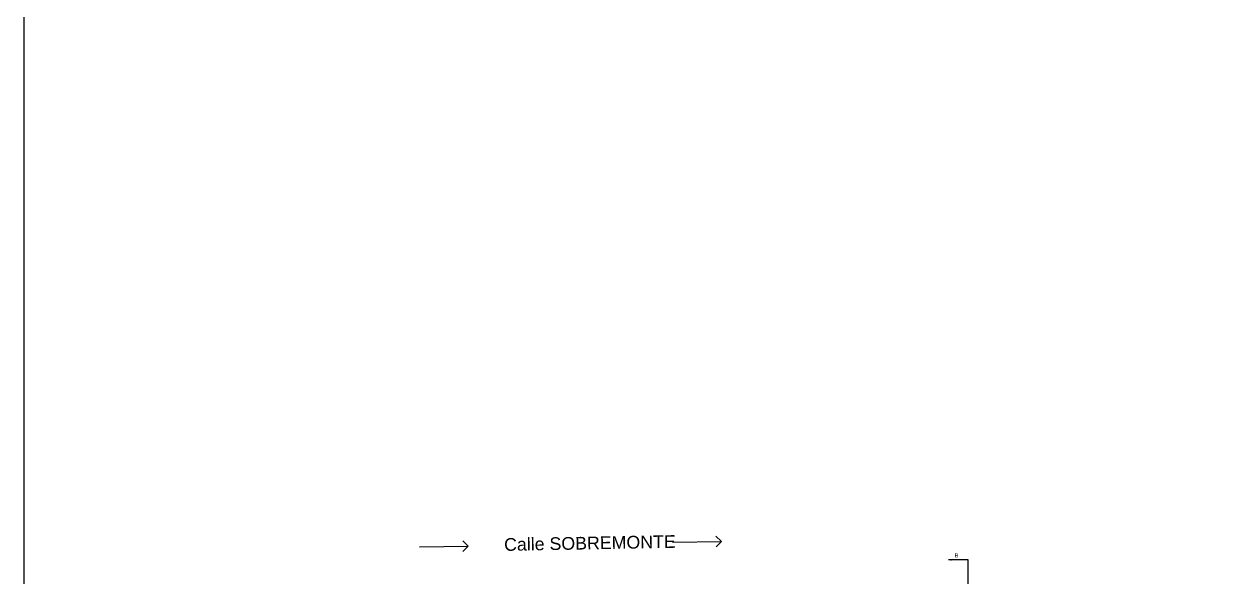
# Model space of a CAD drawing. Extents: x -30 to 1202, y 231 to 898.
# Drawn here: x -29.9 to 207.2, y 447 to 555.8 of the extents above; entities that cross this region are included whole.
import ezdxf

# ---------------------------------------------------------------- set-up
doc = ezdxf.new("R2010")
doc.units = 0
doc.header["$LTSCALE"] = 0.04
doc.layers.get('0').update_dxf_attribs({"linetype": 'CONTINUOUS'})
for name, color, linetype in [('0.1', 1, 'CONTINUOUS'), ('0.2', 2, 'CONTINUOUS'), ('0.5', 5, 'CONTINUOUS'), ('PISOS', 1, 'CONTINUOUS')]:
    doc.layers.add(name, color=color, linetype=linetype)
doc.styles.add('STYLE2', font='arial.ttf')

# ---------------------------------------------------------------- blocks, each defined once
blk = doc.blocks.new('SBPLN120')
for points in [[(-0.254, 0.064), (0, 0), (-0.212, 0)], [(-0.254, -0.064), (0, 0), (-0.212, 0)]]:
    blk.add_solid(points)

msp = doc.modelspace()

# ---------------------------------------------------------------- linework, layer by layer
at = {"layer": '0.1'}
msp.add_lwpolyline([(-29.93, 898.4), (744.89, 898.4), (744.89, 230.68), (-29.93, 230.68)], close=True, dxfattribs=at)
at = {"layer": '0.2'}
for p, q in [((47.85, 452.92), (57.43, 453.1)), ((56.35, 454.14), (57.43, 453.1)), ((56.39, 452.02), (57.43, 453.1)), ((97.64, 453.84), (107.22, 454.01)), ((106.14, 455.05), (107.22, 454.01)), ((106.18, 452.93), (107.22, 454.01))]:
    msp.add_line(p, q, dxfattribs=at)
at = {"layer": '0.5'}
msp.add_arc((241.64, 369.36), 80.59, 170.5578, 170.5578, dxfattribs=at)
at = {"layer": 'PISOS', "color": 5}
for p, q in [((155.76, 450.37), (151.88, 450.37)), ((155.76, 430.86), (155.76, 450.37))]:
    msp.add_line(p, q, dxfattribs=at)

# ---------------------------------------------------------------- block references
at = {"layer": '0.5', "xscale": 2.604852120645319, "yscale": 2.604852120645319, "zscale": 2.604852120645319, "rotation": 180}
msp.add_blockref('SBPLN120', (151.88, 450.37), dxfattribs=at)

# ---------------------------------------------------------------- texts
at = {"layer": '0.2', "style": 'STYLE2'}
msp.add_text('Calle SOBREMONTE', height=2.5, rotation=1.0503, dxfattribs=at).set_placement((64.51, 452.14))
at = {"layer": 'PISOS', "color": 5, "style": 'STYLE2'}
msp.add_text('B', height=0.813, dxfattribs=at).set_placement((153.1, 450.85))

doc.saveas('drawing.dxf')
